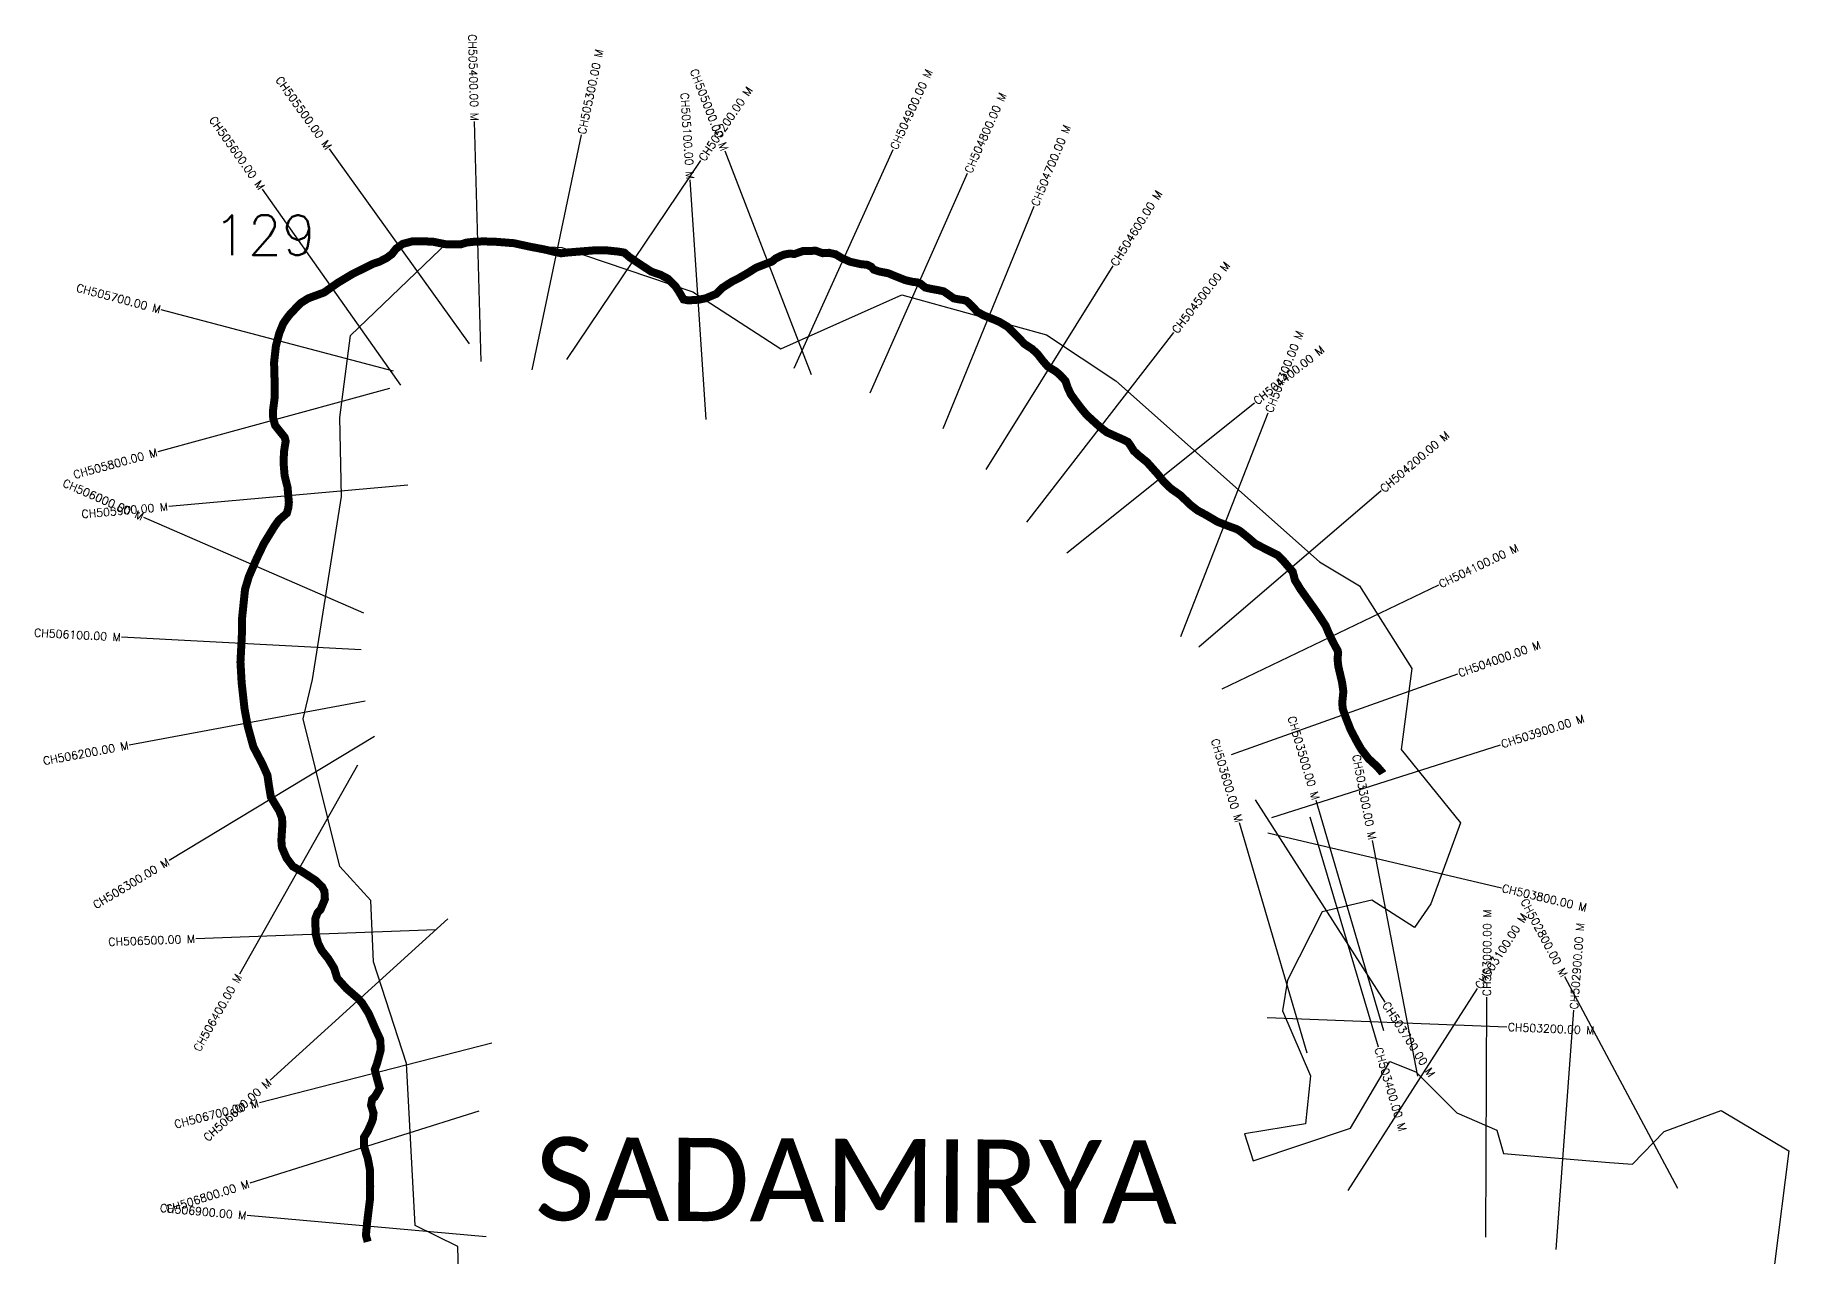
# Model space of a CAD drawing. Header units: metres. Extents: x 314012 to 316673, y 1882339 to 1886008.
# Drawn here: x 314123 to 316315, y 1884481 to 1886008 of the extents above; entities that cross this region are included whole.
import ezdxf
from ezdxf.enums import TextEntityAlignment as Align

# ---------------------------------------------------------------- set-up
doc = ezdxf.new("R2010")
doc.units = ezdxf.units.M
for name, color, linetype in [('CS', 134, 'Continuous'), ('CSMark', 6, 'Continuous'), ('UNPROTECTED', 10, 'Continuous'), ('village', 3, 'Continuous'), ('VILLAGE NAME', 250, 'Continuous')]:
    doc.layers.add(name, color=color, linetype=linetype)
doc.styles.get("Standard").update_dxf_attribs({"font": 'simplex.shx'})

msp = doc.modelspace()

# ---------------------------------------------------------------- linework, layer by layer
at = {"layer": 'CS'}
for p, q in [((314680.2, 1885600), (314672.1, 1885899.8)), ((314743.9, 1885589.6), (314805.7, 1885883.2)), ((314665.8, 1885622.3), (314490.6, 1885865.9)), ((315093.1, 1885583.2), (314985.1, 1885863.1)), ((315071.5, 1885591.6), (315195.2, 1885864.9)), ((314787.3, 1885602.4), (314954.9, 1885851.2)), ((315166.4, 1885561.1), (315288.2, 1885835.3)), ((314579.9, 1885570.3), (314407, 1885815.5)), ((314961.5, 1885527.6), (314941.7, 1885826.9)), ((315257.7, 1885516.4), (315371.4, 1885794)), ((315311.3, 1885465.2), (315470, 1885719.8)), ((314570.6, 1885587.8), (314280.6, 1885664.6)), ((315362.4, 1885399.1), (315546.1, 1885636.3)), ((314565.6, 1885566.5), (314276.3, 1885487.1)), ((315412.4, 1885361), (315646.6, 1885548.5)), ((315554.7, 1885256.6), (315664, 1885536)), ((314588.7, 1885445.5), (314289.9, 1885418.9)), ((315577.1, 1885243.7), (315805.1, 1885438.7)), ((314533.6, 1885285.4), (314258.6, 1885405.3)), ((315606.5, 1885191), (315877, 1885320.8)), ((314530.5, 1885239.7), (314230.9, 1885255.4)), ((315618.1, 1885109.1), (315900.7, 1885209.8)), ((314535.4, 1885175.5), (314240.5, 1885120.7)), ((314547, 1885131.4), (314290.2, 1884976.4)), ((315668.5, 1885030.1), (315954.3, 1885121.2)), ((314525.6, 1885095.8), (314378.2, 1884834.5)), ((315647.7, 1885052.1), (315809.7, 1884799.6)), ((315808.3, 1884763.8), (315723.8, 1885051.6)), ((315712.4, 1884735.6), (315627.9, 1885023.4)), ((315715.8, 1885031.2), (315801.1, 1884743.5)), ((315663.3, 1885011.1), (315955.3, 1884942.4)), ((315850.8, 1884706.8), (315794.3, 1885001.4)), ((314623.5, 1884889.8), (314323.7, 1884878.7)), ((314638.7, 1884903.6), (314416.6, 1884701.9)), ((316175.7, 1884566.4), (316034.7, 1884831.2)), ((315763.7, 1884564), (315925.5, 1884816.6)), ((315935.7, 1884505.9), (315937.1, 1884805.9)), ((315662.6, 1884780.2), (315962.3, 1884768.5)), ((316023.6, 1884490.2), (316045.7, 1884789.4)), ((314693.6, 1884748.3), (314403.1, 1884673.7)), ((314677.3, 1884663.3), (314391.2, 1884573.1)), ((314686.7, 1884506.1), (314387.9, 1884532.7))]:
    msp.add_line(p, q, dxfattribs=at)
at = {"layer": 'UNPROTECTED', "const_width": 10, "flags": 128}
msp.add_lwpolyline([(315807.1, 1885085.4), (315806.5, 1885086.4), (315800.2, 1885093.7), (315789.1, 1885103.9), (315780.2, 1885115.5), (315775, 1885124.5), (315766.9, 1885139.8), (315761.1, 1885154.6), (315756.9, 1885166.4), (315756.5, 1885174.4), (315757.8, 1885187.6), (315756.3, 1885198.7), (315751.5, 1885219.1), (315750.5, 1885228.5), (315751.3, 1885236.2), (315750.6, 1885239.1), (315748.1, 1885243.4), (315743.9, 1885251.4), (315739.5, 1885260.8), (315735.6, 1885270), (315724.5, 1885287), (315718.9, 1885294.8), (315703.9, 1885315.9), (315697.2, 1885327), (315694.6, 1885337.2), (315691.9, 1885340.3), (315682.3, 1885351.5), (315675.7, 1885358), (315669.5, 1885361.1), (315659.7, 1885366.1), (315647.7, 1885372.3), (315639.2, 1885379.7), (315629, 1885388), (315624.4, 1885390.7), (315614.7, 1885394.2), (315600.5, 1885399.8), (315585.9, 1885408.4), (315575.5, 1885414), (315567.4, 1885420.3), (315553.9, 1885433.1), (315542.6, 1885441), (315533.4, 1885449.8), (315526.1, 1885459), (315512.3, 1885474.4), (315501.4, 1885483.2), (315495.8, 1885488.5), (315491.8, 1885495), (315488.7, 1885499.4), (315481.9, 1885502.8), (315473.9, 1885506.3), (315462, 1885511.7), (315453.2, 1885518.5), (315445.2, 1885525.8), (315437, 1885533.3), (315429.6, 1885542.2), (315417.3, 1885558.8), (315413.3, 1885567.5), (315410.5, 1885575.8), (315404, 1885582.9), (315398.7, 1885587.5), (315388.3, 1885593.9), (315381.8, 1885601.4), (315376.1, 1885608.9), (315369.1, 1885615.6), (315359.7, 1885621.7), (315349.2, 1885632.4), (315338.6, 1885643.2), (315328.5, 1885649.3), (315322.4, 1885652), (315307.7, 1885658), (315300.6, 1885662), (315294.1, 1885668.8), (315287, 1885675.7), (315283.1, 1885676.9), (315277, 1885677.7), (315271, 1885678.9), (315265.6, 1885682.7), (315258.4, 1885687.7), (315252.2, 1885689.1), (315242.5, 1885690.8), (315235.3, 1885692.5), (315229.2, 1885697.4), (315226, 1885698.8), (315219, 1885699.7), (315210.1, 1885701.8), (315199.1, 1885706.2), (315188.9, 1885710.4), (315177.5, 1885712.6), (315171.3, 1885714.7), (315167.7, 1885718.4), (315162.7, 1885720.9), (315154.7, 1885721.7), (315141.3, 1885724.7), (315130.9, 1885729.4), (315123.3, 1885734), (315114.9, 1885735.9), (315107.3, 1885735.4), (315098.2, 1885738.5), (315090.6, 1885738.2), (315082.7, 1885738.1), (315071.7, 1885734.4), (315065.8, 1885734.9), (315059.1, 1885733.7), (315054.8, 1885732), (315048.1, 1885728.6), (315043.9, 1885725), (315033.7, 1885721.1), (315023.8, 1885717.2), (315013.7, 1885710.8), (315002.5, 1885704.3), (314993.4, 1885699.7), (314981.4, 1885691.9), (314974.2, 1885684.6), (314961, 1885679.1), (314952.4, 1885677.3), (314939, 1885676.4), (314933.2, 1885677.6), (314928.1, 1885686.4), (314923.6, 1885693.4), (314913.9, 1885703.4), (314904.5, 1885708.4), (314893.1, 1885712.3), (314878.5, 1885721.8), (314865.9, 1885730.3), (314859.2, 1885736.1), (314851.8, 1885737.4), (314838.3, 1885738.8), (314821.2, 1885738.9), (314802.4, 1885737.4), (314788.7, 1885736.3), (314780.2, 1885735.3), (314772.1, 1885737), (314759.3, 1885740.1), (314741.4, 1885743.5), (314721.2, 1885747.9), (314695.8, 1885749.9), (314682.3, 1885750.1), (314672, 1885749.8), (314662.1, 1885748.7), (314655.3, 1885746.6), (314645.5, 1885746.3), (314635.2, 1885746.7), (314618.7, 1885750), (314594, 1885750.1), (314582.2, 1885747), (314574.1, 1885741.1), (314568.7, 1885734.2), (314562, 1885729.3), (314553.6, 1885725), (314544.7, 1885721.9), (314519.1, 1885709.2), (314501, 1885698.3), (314484, 1885686.3), (314464.2, 1885679), (314454.5, 1885672.9), (314441.2, 1885658.9), (314437.2, 1885653.7), (314433, 1885647.6), (314428.1, 1885635.6), (314423.8, 1885619.5), (314421.5, 1885598.8), (314422.1, 1885577.9), (314422.1, 1885553.9), (314420.1, 1885538.1), (314420.4, 1885529), (314422.8, 1885520.2), (314428.2, 1885513.5), (314434.7, 1885505.4), (314436, 1885500.5), (314434, 1885488), (314433.3, 1885474), (314434.7, 1885457.2), (314438.3, 1885443.2), (314440, 1885424), (314439.3, 1885417.1), (314437.4, 1885410.4), (314427.5, 1885401.8), (314421.9, 1885393.9), (314408.8, 1885372.6), (314399.8, 1885353.8), (314390, 1885331.3), (314385.2, 1885315.2), (314381.6, 1885280.3), (314381.2, 1885257.1), (314379.5, 1885224.5), (314381, 1885198.4), (314384.6, 1885166), (314388.7, 1885143.8), (314395.6, 1885118.7), (314407, 1885096.9), (314413.2, 1885083), (314415.1, 1885070), (314417.5, 1885055.7), (314423.3, 1885046.1), (314428, 1885038.4), (314431.4, 1885029.7), (314431.9, 1885022.4), (314430.6, 1885001.5), (314431.3, 1884992.9), (314437.1, 1884979.5), (314445, 1884969), (314456.1, 1884962.8), (314473.8, 1884951.3), (314481.4, 1884943.8), (314484.4, 1884938.1), (314485, 1884928.1), (314479.7, 1884915.4), (314475.9, 1884911.2), (314472.9, 1884903.3), (314473.6, 1884884.1), (314476.5, 1884873.3), (314481.2, 1884863.9), (314489.4, 1884853.6), (314496.5, 1884842.1), (314500.4, 1884829.4), (314511.9, 1884816.6), (314526.6, 1884803.9), (314531.3, 1884798.7), (314539.8, 1884785.2), (314548.1, 1884766), (314554.1, 1884752.9), (314554.9, 1884740.1), (314550, 1884722.1), (314547.3, 1884715.2), (314550, 1884704.7), (314553.5, 1884692), (314551.7, 1884688.5), (314547.4, 1884681.1), (314544, 1884677.9), (314542.7, 1884670.5), (314545.8, 1884660.9), (314545, 1884653.4), (314543.3, 1884648.8), (314538.6, 1884638.2), (314533.7, 1884630.3), (314533.7, 1884619.8), (314538.6, 1884604.4), (314541.4, 1884589.6), (314541.6, 1884569.3), (314541.3, 1884552.7), (314537.6, 1884522.5), (314536.3, 1884508.1), (314538.5, 1884500)], dxfattribs=at)
at = {"layer": 'village', "color": 6}
msp.add_polyline3d([(314662.5, 1884051.1, 0), (314651, 1884494.3, 0), (314597.7, 1884520.4, 0), (314587, 1884722.8, 0), (314545.7, 1884849.7, 0), (314542.5, 1884926.5, 0), (314503.8, 1884968.9, 0), (314458, 1885153.7, 0), (314469.5, 1885202.6, 0), (314505.6, 1885431.3, 0), (314503.7, 1885530.2, 0), (314517.2, 1885632.7, 0), (314639.5, 1885749.9, 0), (314781.2, 1885742.7, 0), (314944.7, 1885687.3, 0), (315054.7, 1885615.8, 0), (315206.2, 1885683.5, 0), (315386.7, 1885633.4, 0), (315473.5, 1885575.9, 0), (315728, 1885349.6, 0), (315777.8, 1885319.8, 0), (315843.4, 1885216.6, 0), (315829.9, 1885115, 0), (315904.4, 1885023.5, 0), (315867.3, 1884922.2, 0), (315846.7, 1884892.7, 0), (315793.4, 1884926.9, 0), (315731.2, 1884912.4, 0), (315687.8, 1884826.8, 0), (315681.7, 1884788.8, 0), (315716.7, 1884707.5, 0), (315710.5, 1884647.3, 0), (315634.4, 1884634.9, 0), (315645.1, 1884601.3, 0), (315766.8, 1884642.1, 0), (315815.7, 1884725.5, 0), (315848.2, 1884712.2, 0), (315899.5, 1884661.1, 0), (315949.6, 1884639.6, 0), (315957.8, 1884610.2, 0), (316090.4, 1884599, 0), (316119, 1884597, 0), (316158.9, 1884637.9, 0), (316230, 1884664.1, 0), (316314.6, 1884613.6, 0), (316296.6, 1884472, 0)], dxfattribs=at)

# ---------------------------------------------------------------- texts
at = {"insert": (314345.5, 1885783.1), "char_height": 50, "attachment_point": 1}
msp.add_mtext_dynamic_manual_height_columns('129', width=70.183, gutter_width=1, heights=[0], dxfattribs=at)
at = {"layer": 'CSMark'}
for s, rotation, p in [('CH505400.00 M', 271.5456, (314672.1, 1885900.8)), ('CH505000.00 M', 291.0905, (314984.8, 1885864.1)), ('CH505500.00 M', 305.7109, (314490.1, 1885866.7)), ('CH505100.00 M', 273.7858, (314941.6, 1885827.9)), ('CH505600.00 M', 305.1981, (314406.4, 1885816.3)), ('CH505700.00 M', 345.1632, (314279.6, 1885664.9)), ('CH505800.00 M', 15.3467, (314275.4, 1885486.9)), ('CH506000.00 M', 336.4411, (314257.7, 1885405.7)), ('CH505900.00 M', 5.0837, (314288.9, 1885418.8)), ('CH506100.00 M', 356.9927, (314229.9, 1885255.5)), ('CH503500.00 M', 286.3638, (315723.5, 1885052.6)), ('CH506200.00 M', 10.5371, (314239.5, 1885120.5)), ('CH503600.00 M', 286.3638, (315627.6, 1885024.4)), ('CH503300.00 M', 280.8414, (315794.2, 1885002.4)), ('CH506300.00 M', 31.1033, (314289.3, 1884975.9)), ('CH502800.00 M', 298.0347, (316034.3, 1884832.1)), ('CH506500.00 M', 2.1204, (314322.7, 1884878.7)), ('CH506400.00 M', 60.5872, (314377.7, 1884833.6)), ('CH506600.00 M', 42.2418, (314415.8, 1884701.2)), ('CH506700.00 M', 14.4096, (314402.1, 1884673.4)), ('CH506800.00 M', 17.4861, (314390.2, 1884572.8)), ('CH506900.00 M', 354.9027, (314386.9, 1884532.8))]:
    msp.add_text(s, height=10, rotation=rotation, dxfattribs=at).set_placement(p, align=Align.MIDDLE_RIGHT)
for s, rotation, p in [('CH505300.00 M', 78.1181, (314805.9, 1885884.2)), ('CH504900.00 M', 65.6433, (315195.6, 1885865.8)), ('CH505200.00 M', 56.0322, (314955.5, 1885852)), ('CH504800.00 M', 66.0488, (315288.6, 1885836.2)), ('CH504700.00 M', 67.7398, (315371.8, 1885794.9)), ('CH504600.00 M', 58.0584, (315470.5, 1885720.6)), ('CH504500.00 M', 52.2465, (315546.7, 1885637.1)), ('CH504300.00 M', 68.6352, (315664.4, 1885536.9)), ('CH504400.00 M', 38.6767, (315647.4, 1885549.1)), ('CH504200.00 M', 40.5451, (315805.8, 1885439.4)), ('CH504100.00 M', 25.627, (315877.9, 1885321.2)), ('CH504000.00 M', 19.6184, (315901.6, 1885210.2)), ('CH503900.00 M', 17.6833, (315955.3, 1885121.5)), ('CH503800.00 M', 346.768, (315956.3, 1884942.2)), ('CH503000.00 M', 89.7159, (315937.1, 1884806.9)), ('CH503100.00 M', 57.3788, (315926, 1884817.5)), ('CH502900.00 M', 85.7658, (316045.8, 1884790.4)), ('CH503700.00 M', 302.6851, (315810.2, 1884798.7)), ('CH503200.00 M', 357.7487, (315963.3, 1884768.4)), ('CH503400.00 M', 286.5056, (315801.4, 1884742.6))]:
    msp.add_text(s, height=10, rotation=rotation, dxfattribs=at).set_placement(p, align=Align.MIDDLE_LEFT)
at = {"layer": 'VILLAGE NAME', "insert": (314747.9, 1884631), "char_height": 104.042, "attachment_point": 1, "rotation": 359.6762}
msp.add_mtext_dynamic_manual_height_columns('{\\fCalibri|b0|i0|c0|p34;SADAMIRYA}', width=1115.134, gutter_width=520.2, heights=[0], dxfattribs=at)

doc.saveas('drawing.dxf')
